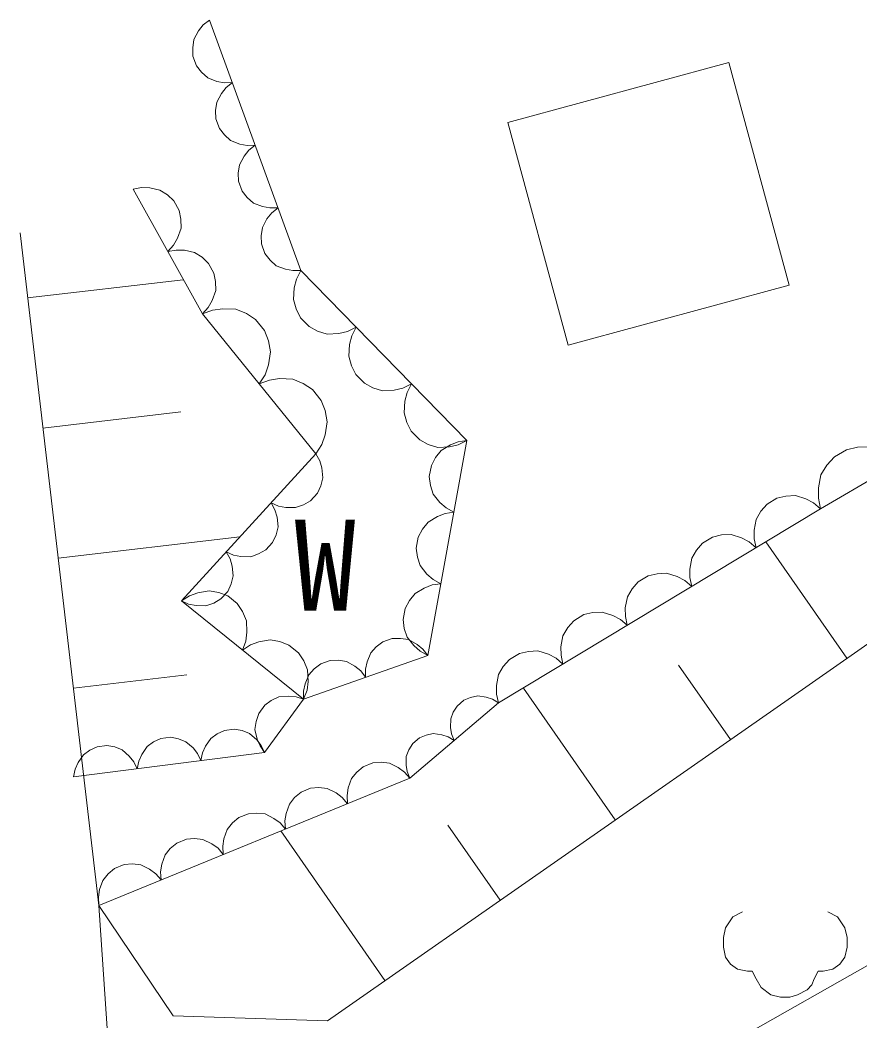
# Model space of a CAD drawing. Units: millimetres, scale not verified. Extents: x 40000 to 680000, y 20000 to 380000.
# Drawn here: x 310545 to 327488, y 277156 to 297337 of the extents above; entities that cross this region are included whole.
import ezdxf
from ezdxf.enums import TextEntityAlignment as Align

# ---------------------------------------------------------------- set-up
doc = ezdxf.new("R2010")
doc.units = ezdxf.units.MM
doc.header["$LTSCALE"] = 1000
doc.layers.add('S-SUV', color=7, linetype='Continuous', lineweight=13)
doc.styles.add('ＭＳ ゴシック', font='')
doc.styles.get('ＭＳ ゴシック').set_extended_font_data('MS Gothic')

msp = doc.modelspace()

# ---------------------------------------------------------------- linework, layer by layer
at = {"layer": 'S-SUV'}
for p, q in [((314370, 297337), (314242, 297237)), ((314370, 297337), (316211, 292287)), ((314147, 297116), (314053, 296942)), ((314242, 297237), (314147, 297116)), ((314053, 296942), (314028, 296776)), ((314028, 296776), (314034, 296610)), ((314034, 296610), (314106, 296414)), ((324840, 296479), (320385, 295271)), ((326058, 291990), (324840, 296479)), ((314106, 296414), (314207, 296283)), ((314207, 296283), (314333, 296172)), ((314333, 296172), (314517, 296100)), ((314517, 296100), (314667, 296072)), ((314667, 296072), (314830, 296074)), ((314830, 296074), (314702, 295974)), ((314702, 295974), (314607, 295853)), ((314513, 295680), (314488, 295513)), ((314607, 295853), (314513, 295680)), ((314488, 295513), (314495, 295348)), ((314495, 295348), (314566, 295152)), ((320385, 295271), (321602, 290781)), ((314566, 295152), (314667, 295021)), ((314667, 295021), (314794, 294910)), ((314794, 294910), (314977, 294837)), ((314977, 294837), (315127, 294809)), ((315163, 294712), (315067, 294591)), ((315127, 294809), (315291, 294812)), ((315291, 294812), (315163, 294712)), ((315067, 294591), (314973, 294417)), ((314973, 294417), (314948, 294251)), ((314948, 294251), (314955, 294085)), ((314955, 294085), (315026, 293889)), ((312998, 293959), (312825, 293928)), ((314223, 291410), (312825, 293928)), ((313161, 293954), (312998, 293959)), ((313367, 293908), (313161, 293954)), ((313520, 293812), (313367, 293908)), ((315026, 293889), (315128, 293758)), ((313649, 293690), (313520, 293812)), ((313757, 293495), (313649, 293690)), ((315128, 293758), (315254, 293647)), ((315254, 293647), (315438, 293575)), ((313792, 293321), (313757, 293495)), ((315438, 293575), (315587, 293547)), ((315623, 293449), (315527, 293328)), ((315587, 293547), (315751, 293549)), ((315751, 293549), (315623, 293449)), ((313794, 293140), (313792, 293321)), ((315527, 293328), (315433, 293155)), ((312137, 279487), (310545, 293044)), ((313723, 292941), (313794, 293140)), ((315433, 293155), (315408, 292988)), ((313642, 292797), (313723, 292941)), ((315408, 292988), (315415, 292823)), ((313524, 292669), (313642, 292797)), ((313697, 292699), (313524, 292669)), ((313860, 292695), (313697, 292699)), ((314066, 292649), (313860, 292695)), ((314219, 292553), (314066, 292649)), ((315415, 292823), (315486, 292627)), ((314348, 292431), (314219, 292553)), ((314456, 292236), (314348, 292431)), ((315486, 292627), (315588, 292496)), ((315588, 292496), (315714, 292384)), ((314491, 292062), (314456, 292236)), ((315714, 292384), (315898, 292312)), ((315898, 292312), (316047, 292284)), ((316047, 292284), (316211, 292287)), ((316211, 292287), (316121, 292115)), ((316211, 292287), (319559, 288856)), ((310699, 291733), (313839, 292101)), ((314493, 291881), (314491, 292062)), ((316121, 292115), (316077, 291938)), ((314422, 291681), (314493, 291881)), ((316077, 291938), (316060, 291704)), ((321602, 290781), (326058, 291990)), ((314341, 291538), (314422, 291681)), ((316060, 291704), (316114, 291511)), ((314223, 291410), (314341, 291538)), ((314431, 291485), (314223, 291410)), ((314634, 291516), (314431, 291485)), ((314900, 291505), (314634, 291516)), ((315111, 291418), (314900, 291505)), ((316114, 291511), (316202, 291335)), ((316512, 288593), (314223, 291410)), ((315298, 291296), (315111, 291418)), ((315475, 291078), (315298, 291296)), ((316202, 291335), (316375, 291157)), ((315557, 290869), (315475, 291078)), ((316375, 291157), (316549, 291065)), ((316549, 291065), (316741, 291006)), ((316975, 291017), (317151, 291060)), ((317151, 291060), (317327, 291143)), ((317327, 291143), (317237, 290972)), ((315599, 290646), (315557, 290869)), ((316741, 291006), (316975, 291017)), ((317237, 290972), (317193, 290794)), ((315555, 290382), (315599, 290646)), ((317193, 290794), (317176, 290560)), ((317176, 290560), (317230, 290367)), ((315487, 290186), (315555, 290382)), ((317230, 290367), (317318, 290191)), ((335550, 290283), (326037, 283640)), ((315368, 290002), (315487, 290186)), ((315575, 290077), (315368, 290002)), ((315778, 290108), (315575, 290077)), ((316045, 290096), (315778, 290108)), ((316255, 290010), (316045, 290096)), ((316443, 289887), (316255, 290010)), ((317318, 290191), (317491, 290014)), ((317491, 290014), (317665, 289921)), ((316620, 289669), (316443, 289887)), ((317665, 289921), (317857, 289862)), ((317857, 289862), (318091, 289874)), ((318091, 289874), (318267, 289917)), ((318267, 289917), (318443, 289999)), ((318354, 289828), (318309, 289651)), ((318443, 289999), (318354, 289828)), ((316702, 289461), (316620, 289669)), ((318309, 289651), (318292, 289416)), ((311007, 289110), (313792, 289437)), ((316743, 289237), (316702, 289461)), ((318292, 289416), (318346, 289224)), ((316700, 288974), (316743, 289237)), ((318346, 289224), (318434, 289047)), ((329842, 289320), (326692, 287481)), ((318434, 289047), (318607, 288870)), ((316631, 288778), (316700, 288974)), ((318607, 288870), (318781, 288778)), ((319559, 288856), (318769, 284526)), ((319383, 288832), (319227, 288771)), ((319559, 288856), (319383, 288832)), ((319383, 288773), (319559, 288856)), ((316512, 288593), (316631, 288778)), ((318781, 288778), (318973, 288719)), ((319043, 288659), (318927, 288516)), ((318973, 288719), (319207, 288730)), ((319227, 288771), (319043, 288659)), ((319207, 288730), (319383, 288773)), ((327215, 288673), (326971, 288531)), ((327435, 288722), (327215, 288673)), ((327663, 288729), (327435, 288722)), ((313800, 285626), (316512, 288593)), ((316590, 288450), (316512, 288593)), ((316634, 288305), (316590, 288450)), ((318927, 288516), (318842, 288357)), ((326971, 288531), (326820, 288364)), ((316655, 288109), (316634, 288305)), ((318842, 288357), (318801, 288133)), ((326820, 288364), (326702, 288168)), ((316615, 287946), (316655, 288109)), ((318801, 288133), (318824, 287953)), ((326702, 288168), (326650, 287905)), ((316406, 287642), (316546, 287796)), ((316546, 287796), (316615, 287946)), ((318824, 287953), (318882, 287779)), ((326650, 287905), (326649, 287699)), ((315686, 287461), (315608, 287604)), ((315608, 287604), (315756, 287537)), ((316262, 287560), (316406, 287642)), ((318882, 287779), (319015, 287609)), ((319015, 287609), (319140, 287500)), ((325814, 287695), (325613, 287574)), ((325996, 287739), (325814, 287695)), ((326186, 287747), (325996, 287739)), ((326399, 287680), (326186, 287747)), ((326553, 287601), (326399, 287680)), ((326692, 287481), (326553, 287601)), ((326649, 287699), (326692, 287481)), ((315730, 287315), (315686, 287461)), ((315756, 287537), (315906, 287508)), ((315906, 287508), (316103, 287505)), ((316103, 287505), (316262, 287560)), ((319120, 287389), (318964, 287328)), ((319296, 287412), (319120, 287389)), ((319140, 287500), (319296, 287412)), ((326692, 287481), (320197, 283567)), ((325490, 287433), (325394, 287269)), ((325613, 287574), (325490, 287433)), ((315751, 287120), (315730, 287315)), ((318779, 287216), (318664, 287073)), ((318964, 287328), (318779, 287216)), ((325394, 287269), (325353, 287050)), ((315711, 286956), (315751, 287120)), ((318664, 287073), (318578, 286913)), ((325353, 287050), (325355, 286879)), ((311315, 286487), (314981, 286918)), ((315501, 286653), (315641, 286806)), ((315641, 286806), (315711, 286956)), ((318578, 286913), (318538, 286690)), ((324314, 286791), (324191, 286651)), ((324515, 286913), (324314, 286791)), ((324697, 286956), (324515, 286913)), ((324887, 286964), (324697, 286956)), ((325100, 286898), (324887, 286964)), ((325254, 286818), (325100, 286898)), ((325393, 286698), (325254, 286818)), ((325355, 286879), (325393, 286698)), ((327226, 284470), (325588, 286816)), ((314781, 286471), (314704, 286615)), ((314704, 286615), (314851, 286548)), ((315358, 286571), (315501, 286653)), ((318538, 286690), (318561, 286510)), ((324191, 286651), (324095, 286487)), ((314826, 286326), (314781, 286471)), ((314851, 286548), (315002, 286519)), ((315002, 286519), (315199, 286516)), ((315199, 286516), (315358, 286571)), ((318561, 286510), (318618, 286336)), ((324095, 286487), (324054, 286268)), ((314847, 286130), (314826, 286326)), ((318618, 286336), (318751, 286166)), ((323588, 286182), (323398, 286173)), ((323801, 286115), (323588, 286182)), ((324054, 286268), (324056, 286096)), ((314806, 285967), (314847, 286130)), ((318751, 286166), (318877, 286057)), ((318877, 286057), (319032, 285969)), ((323015, 286009), (322892, 285868)), ((323217, 286130), (323015, 286009)), ((323398, 286173), (323217, 286130)), ((323955, 286035), (323801, 286115)), ((324094, 285915), (323955, 286035)), ((324056, 286096), (324094, 285915)), ((314130, 285791), (313963, 285728)), ((314360, 285830), (314130, 285791)), ((314555, 285795), (314360, 285830)), ((314737, 285725), (314555, 285795)), ((314597, 285664), (314737, 285817)), ((314737, 285817), (314806, 285967)), ((318516, 285773), (318400, 285630)), ((318700, 285885), (318516, 285773)), ((318857, 285946), (318700, 285885)), ((319032, 285969), (318857, 285946)), ((322892, 285868), (322796, 285704)), ((313963, 285728), (313800, 285626)), ((313800, 285626), (313947, 285559)), ((316266, 283644), (313800, 285626)), ((314295, 285527), (314454, 285581)), ((314454, 285581), (314597, 285664)), ((314928, 285571), (314737, 285725)), ((315036, 285409), (314928, 285571)), ((318400, 285630), (318315, 285470)), ((322796, 285704), (322755, 285485)), ((313947, 285559), (314098, 285530)), ((314098, 285530), (314295, 285527)), ((315112, 285226), (315036, 285409)), ((318315, 285470), (318274, 285247)), ((322100, 285391), (321918, 285348)), ((322289, 285399), (322100, 285391)), ((322502, 285332), (322289, 285399)), ((322755, 285485), (322757, 285313)), ((315123, 284993), (315112, 285226)), ((318274, 285247), (318297, 285067)), ((321716, 285226), (321593, 285086)), ((321918, 285348), (321716, 285226)), ((322656, 285253), (322502, 285332)), ((322795, 285133), (322656, 285253)), ((322757, 285313), (322795, 285133)), ((315101, 284814), (315123, 284993)), ((318297, 285067), (318355, 284893)), ((321593, 285086), (321497, 284922)), ((315033, 284635), (315101, 284814)), ((315364, 284800), (315196, 284737)), ((315593, 284839), (315364, 284800)), ((315788, 284804), (315593, 284839)), ((315970, 284734), (315788, 284804)), ((317861, 284797), (317730, 284698)), ((318055, 284865), (317861, 284797)), ((318219, 284870), (318055, 284865)), ((318383, 284844), (318219, 284870)), ((318355, 284893), (318488, 284723)), ((318553, 284749), (318383, 284844)), ((321497, 284922), (321457, 284702)), ((315196, 284737), (315033, 284635)), ((316161, 284581), (315970, 284734)), ((316269, 284418), (316161, 284581)), ((317619, 284575), (317546, 284394)), ((317730, 284698), (317619, 284575)), ((318488, 284723), (318614, 284614)), ((318671, 284654), (318553, 284749)), ((318614, 284614), (318769, 284526)), ((318769, 284526), (318671, 284654)), ((320619, 284565), (320417, 284444)), ((320801, 284608), (320619, 284565)), ((320991, 284616), (320801, 284608)), ((321203, 284550), (320991, 284616)), ((321457, 284702), (321458, 284531)), ((318769, 284526), (316266, 283644)), ((316345, 284235), (316269, 284418)), ((316803, 284424), (316610, 284356)), ((316967, 284429), (316803, 284424)), ((317131, 284403), (316967, 284429)), ((317302, 284308), (317131, 284403)), ((317546, 284394), (317517, 284247)), ((320417, 284444), (320294, 284303)), ((321358, 284470), (321203, 284550)), ((321496, 284350), (321358, 284470)), ((321458, 284531), (321496, 284350)), ((316356, 284003), (316345, 284235)), ((316479, 284257), (316368, 284134)), ((316610, 284356), (316479, 284257)), ((317420, 284212), (317302, 284308)), ((317517, 284085), (317420, 284212)), ((317517, 284247), (317517, 284085)), ((320294, 284303), (320198, 284139)), ((324876, 282830), (323828, 284332)), ((311623, 283865), (313910, 284133)), ((316368, 284134), (316294, 283953)), ((316334, 283823), (316356, 284003)), ((320198, 284139), (320158, 283920)), ((316294, 283953), (316265, 283806)), ((316265, 283806), (316266, 283644)), ((316266, 283644), (316334, 283823)), ((320158, 283920), (320159, 283748)), ((322553, 281210), (320698, 283869)), ((316266, 283644), (315479, 282568)), ((315614, 283617), (315481, 283520)), ((315765, 283688), (315614, 283617)), ((315961, 283706), (315765, 283688)), ((316113, 283694), (315961, 283706)), ((316266, 283644), (316113, 283694)), ((326037, 283640), (316746, 277161)), ((320197, 283567), (318406, 282050)), ((319500, 283623), (319362, 283505)), ((319634, 283679), (319500, 283623)), ((319778, 283708), (319634, 283679)), ((319949, 283684), (319778, 283708)), ((320077, 283642), (319949, 283684)), ((320197, 283567), (320077, 283642)), ((320159, 283748), (320197, 283567)), ((315360, 283353), (315307, 283197)), ((315481, 283520), (315360, 283353)), ((319285, 283383), (319232, 283246)), ((319362, 283505), (319285, 283383)), ((315307, 283197), (315285, 283031)), ((319232, 283246), (319228, 283073)), ((314524, 282945), (314393, 282850)), ((314669, 283013), (314524, 282945)), ((314868, 283038), (314669, 283013)), ((315025, 283009), (314868, 283038)), ((315176, 282950), (315025, 283009)), ((315319, 282825), (315176, 282950)), ((315285, 283031), (315327, 282840)), ((318882, 282950), (318738, 282920)), ((319053, 282925), (318882, 282950)), ((319228, 283073), (319250, 282942)), ((313240, 282782), (313108, 282687)), ((313384, 282850), (313240, 282782)), ((313584, 282875), (313384, 282850)), ((313741, 282846), (313584, 282875)), ((313892, 282787), (313741, 282846)), ((314035, 282661), (313892, 282787)), ((314393, 282850), (314285, 282693)), ((315412, 282709), (315319, 282825)), ((315327, 282840), (315387, 282701)), ((318466, 282747), (318389, 282624)), ((318605, 282864), (318466, 282747)), ((318738, 282920), (318605, 282864)), ((319181, 282883), (319053, 282925)), ((319302, 282809), (319181, 282883)), ((319250, 282942), (319302, 282809)), ((315479, 282568), (311626, 282078)), ((311955, 282619), (311824, 282524)), ((312100, 282686), (311955, 282619)), ((312299, 282712), (312100, 282686)), ((312456, 282683), (312299, 282712)), ((312607, 282624), (312456, 282683)), ((312750, 282498), (312607, 282624)), ((313108, 282687), (313001, 282530)), ((314128, 282546), (314035, 282661)), ((314195, 282404), (314128, 282546)), ((314227, 282559), (314195, 282404)), ((314285, 282693), (314227, 282559)), ((315387, 282701), (315479, 282568)), ((315479, 282568), (315412, 282709)), ((318389, 282624), (318336, 282487)), ((311716, 282367), (311659, 282232)), ((311824, 282524), (311716, 282367)), ((312843, 282383), (312750, 282498)), ((312910, 282241), (312843, 282383)), ((312943, 282395), (312910, 282241)), ((313001, 282530), (312943, 282395)), ((317661, 282360), (317467, 282281)), ((317828, 282373), (317661, 282360)), ((317996, 282354), (317828, 282373)), ((318175, 282266), (317996, 282354)), ((318336, 282487), (318332, 282314)), ((311659, 282232), (311626, 282078)), ((317339, 282173), (317231, 282042)), ((317467, 282281), (317339, 282173)), ((318300, 282175), (318175, 282266)), ((318406, 282050), (318300, 282175)), ((318332, 282314), (318355, 282183)), ((318355, 282183), (318406, 282050)), ((318406, 282050), (312137, 279487)), ((317231, 282042), (317166, 281854)), ((316213, 281768), (316085, 281661)), ((316407, 281847), (316213, 281768)), ((316574, 281861), (316407, 281847)), ((316742, 281842), (316574, 281861)), ((316921, 281754), (316742, 281842)), ((317046, 281662), (316921, 281754)), ((317166, 281854), (317143, 281702)), ((316085, 281661), (315978, 281529)), ((317152, 281537), (317046, 281662)), ((317143, 281702), (317152, 281537)), ((315154, 281335), (314959, 281255)), ((315320, 281348), (315154, 281335)), ((315489, 281329), (315320, 281348)), ((315912, 281341), (315890, 281190)), ((315978, 281529), (315912, 281341)), ((314831, 281148), (314724, 281017)), ((314959, 281255), (314831, 281148)), ((315667, 281241), (315489, 281329)), ((315793, 281150), (315667, 281241)), ((315899, 281025), (315793, 281150)), ((315890, 281190), (315899, 281025)), ((314724, 281017), (314658, 280829)), ((317907, 277970), (315804, 280986)), ((320230, 279590), (319177, 281101)), ((313705, 280743), (313577, 280636)), ((313900, 280822), (313705, 280743)), ((314066, 280836), (313900, 280822)), ((314235, 280817), (314066, 280836)), ((314414, 280729), (314235, 280817)), ((314539, 280637), (314414, 280729)), ((314658, 280829), (314636, 280677)), ((313577, 280636), (313470, 280504)), ((314645, 280512), (314539, 280637)), ((314636, 280677), (314645, 280512)), ((312813, 280323), (312646, 280310)), ((312981, 280304), (312813, 280323)), ((313470, 280504), (313404, 280316)), ((312324, 280123), (312216, 279991)), ((312452, 280230), (312324, 280123)), ((312646, 280310), (312452, 280230)), ((313160, 280216), (312981, 280304)), ((313285, 280125), (313160, 280216)), ((313391, 280000), (313285, 280125)), ((313404, 280316), (313382, 280164)), ((313382, 280164), (313391, 280000)), ((312216, 279991), (312151, 279804)), ((312151, 279804), (312128, 279652)), ((312128, 279652), (312137, 279487)), ((312137, 279487), (312456, 274651)), ((313632, 277260), (312137, 279487)), ((322294, 275248), (329663, 279422)), ((325120, 279357), (324926, 279257)), ((327032, 279257), (326839, 279357)), ((324926, 279257), (324776, 279032)), ((327182, 279032), (327032, 279257)), ((324776, 279032), (324732, 278838)), ((327232, 278838), (327182, 279032)), ((324732, 278838), (324732, 278644)), ((327232, 278644), (327232, 278838)), ((324732, 278644), (324776, 278444)), ((327182, 278444), (327232, 278644)), ((324776, 278444), (324876, 278301)), ((327082, 278301), (327182, 278444)), ((324876, 278301), (325020, 278201)), ((325020, 278201), (325220, 278157)), ((325220, 278157), (325314, 278157)), ((325314, 278157), (325395, 278007)), ((326564, 278007), (326645, 278157)), ((326645, 278157), (326745, 278157)), ((326745, 278157), (326939, 278201)), ((326939, 278201), (327082, 278301)), ((325395, 278007), (325495, 277832)), ((326514, 277882), (326564, 278007)), ((325495, 277832), (325689, 277682)), ((326226, 277682), (326420, 277782)), ((326420, 277782), (326514, 277882)), ((325689, 277682), (325882, 277638)), ((325882, 277638), (326070, 277638)), ((326070, 277638), (326226, 277682)), ((316746, 277161), (313632, 277260))]:
    msp.add_line(p, q, dxfattribs=at)

# ---------------------------------------------------------------- texts
at = {"layer": 'S-SUV', "style": 'ＭＳ ゴシック'}
msp.add_text('W', height=1833, dxfattribs=at).set_placement((316076, 284881), align=Align.BOTTOM_LEFT)

doc.saveas('drawing.dxf')
